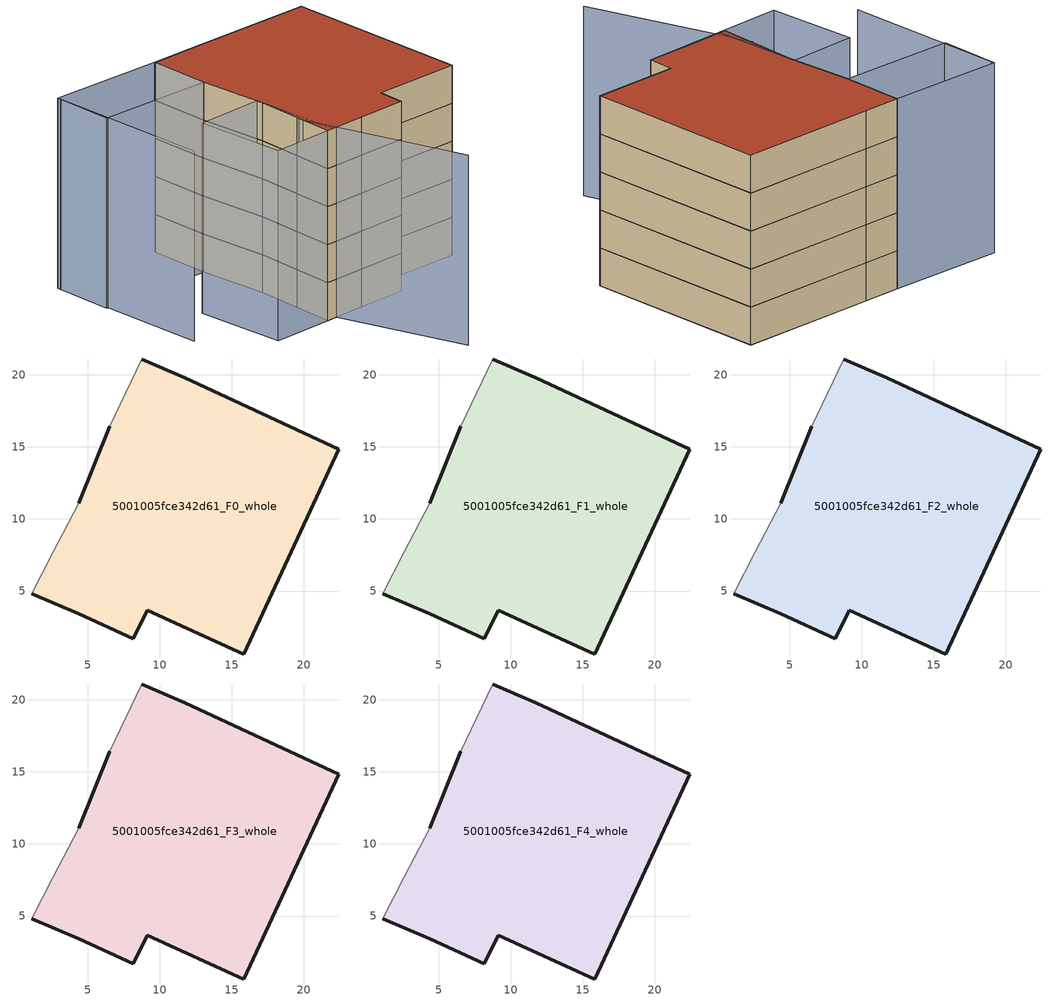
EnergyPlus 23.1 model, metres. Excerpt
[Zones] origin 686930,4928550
5001005fce342d61_F0_whole
 floor ground (EU_floor_Construction): 15.83,0.63 22.42,14.84 11.71,19.79 8.76,21.1 6.51,16.45 4.39,11.1 2.61,7.71 1.1,4.81 4.36,3.42 8.15,1.7 9.12,3.65 z0
 wall outside (EU_wall_Construction): 4.39,11.1 6.51,16.45 / 8.76,21.1 11.71,19.79 22.42,14.84 15.83,0.63 9.12,3.65 8.15,1.7 4.36,3.42 1.1,4.81 z0:3
 wall adiabatic (EU_wall_Construction): 6.51,16.45 8.76,21.1 / 1.1,4.81 2.61,7.71 4.39,11.1 z0:3
5001005fce342d61_F1_whole
 floor to 5001005fce342d61_F0_whole (EU_floor_Construction): 15.83,0.63 22.42,14.84 11.71,19.79 8.75,21.1 6.5,16.45 4.38,11.1 2.61,7.71 1.1,4.81 4.36,3.42 8.15,1.7 9.12,3.65 z3
 wall outside (EU_wall_Construction): 4.39,11.1 6.51,16.45 / 8.76,21.1 11.71,19.79 22.42,14.84 15.83,0.63 9.12,3.65 8.15,1.7 4.36,3.42 1.1,4.81 z3:6
 wall adiabatic (EU_wall_Construction): 6.51,16.45 8.76,21.1 / 1.1,4.81 2.61,7.71 4.39,11.1 z3:6
5001005fce342d61_F2_whole
 floor to 5001005fce342d61_F1_whole (EU_floor_Construction): 15.83,0.63 22.42,14.84 11.71,19.79 8.75,21.1 6.5,16.45 4.38,11.1 2.61,7.71 1.1,4.81 4.36,3.42 8.15,1.7 9.12,3.65 z6
 wall outside (EU_wall_Construction): 4.39,11.1 6.51,16.45 / 8.76,21.1 11.71,19.79 22.42,14.84 15.83,0.63 9.12,3.65 8.15,1.7 4.36,3.42 1.1,4.81 z6:9
 wall adiabatic (EU_wall_Construction): 6.51,16.45 8.76,21.1 / 1.1,4.81 2.61,7.71 4.39,11.1 z6:9
5001005fce342d61_F3_whole
 floor to 5001005fce342d61_F2_whole (EU_floor_Construction): 15.83,0.63 22.42,14.84 11.71,19.79 8.75,21.1 6.5,16.45 4.38,11.1 2.61,7.71 1.1,4.81 4.36,3.42 8.15,1.7 9.12,3.65 z9
 wall outside (EU_wall_Construction): 4.39,11.1 6.51,16.45 / 8.76,21.1 11.71,19.79 22.42,14.84 15.83,0.63 9.12,3.65 8.15,1.7 4.36,3.42 1.1,4.81 z9:12
 wall adiabatic (EU_wall_Construction): 6.51,16.45 8.76,21.1 / 1.1,4.81 2.61,7.71 4.39,11.1 z9:12
5001005fce342d61_F4_whole
 floor to 5001005fce342d61_F3_whole (EU_floor_Construction): 15.83,0.63 22.42,14.84 11.71,19.79 8.75,21.1 6.5,16.45 4.38,11.1 2.61,7.71 1.1,4.81 4.36,3.42 8.15,1.7 9.12,3.65 z12
 wall outside (EU_wall_Construction): 4.39,11.1 6.51,16.45 / 8.76,21.1 11.71,19.79 22.42,14.84 15.83,0.63 9.12,3.65 8.15,1.7 4.36,3.42 1.1,4.81 z12:15
 wall adiabatic (EU_wall_Construction): 6.51,16.45 8.76,21.1 / 1.1,4.81 2.61,7.71 4.39,11.1 z12:15
 roof outside (EU_roof_Construction): 22.42,14.84 15.83,0.63 9.12,3.65 8.15,1.7 4.36,3.42 1.1,4.81 2.61,7.71 4.39,11.1 6.51,16.45 8.76,21.1 11.71,19.79 z15
shading: 2.38,7.48 0.42,-6.4 / -0.19,25.08 -5.94,12.55 / 1.62,4.59 -3.71,6.85 / -3.71,6.85 -0.74,13.86 / -0.74,13.86 4.59,11.59 / 4.59,11.59 1.62,4.59 / 8.75,21.1 6.5,16.45 / 6.5,16.45 -2.31,20.72 / -2.31,20.72 -0.06,25.37 / -0.06,25.37 8.75,21.1 z0:15
[Building]
EU S2 Campaign: North Axis=0; Terrain=City; Solar Distribution=FullExterior
[Site:Location]
Bologna: Latitude=44.5; Longitude=11.25; Time Zone=1; Elevation=37
[SizingPeriod:WeatherFileDays]
AnnualSizingPeriod: Begin Month=1; Begin Day of Month=1; End Month=12; End Day of Month=31; Day of Week for Start Day=Monday; Use Weather File Daylight Saving Period=No; Use Weather File Rain and Snow Indicators=No
[MATERIAL]
EU_InternalMass_Material: Roughness=MediumRough; Thickness=0.1; Conductivity=1; Density=1800; Specific Heat=900; Thermal Absorptance=0.9; Solar Absorptance=0.7; Visible Absorptance=0.7
[MATERIAL:NOMASS] Roughness=MediumRough; Thermal Absorptance=0.9; Solar Absorptance=0.7; Visible Absorptance=0.7
Name | Thermal Resistance
EU_wall_NoMass | 0.905828
EU_roof_NoMass | 0.37593
EU_floor_NoMass | 0.67114
[CONSTRUCTION]
EU_wall_Construction: EU_wall_NoMass
EU_roof_Construction: EU_roof_NoMass
EU_floor_Construction: EU_floor_NoMass
EU_InternalMass_Construction: EU_InternalMass_Material
[ZONE] Type=1; Multiplier=1; Ceiling Height=autocalculate; Floor Area=autocalculate; Part of Total Floor Area=Yes
Name | Volume
5001005fce342d61_F0_whole | 757.096
5001005fce342d61_F1_whole; 5001005fce342d61_F2_whole; 5001005fce342d61_F3_whole; 5001005fce342d61_F4_whole | 757.094
[INTERNALMASS] Construction=EU_InternalMass_Construction; Surface Area=252.365
Name | Zone or ZoneList
5001005fce342d61_F0_whole_EU_InternalMass | 5001005fce342d61_F0_whole
5001005fce342d61_F1_whole_EU_InternalMass | 5001005fce342d61_F1_whole
5001005fce342d61_F2_whole_EU_InternalMass | 5001005fce342d61_F2_whole
5001005fce342d61_F3_whole_EU_InternalMass | 5001005fce342d61_F3_whole
5001005fce342d61_F4_whole_EU_InternalMass | 5001005fce342d61_F4_whole
[OTHEREQUIPMENT] Fuel Type=Electricity; Design Level Calculation Method=Watts/Area; Power per Zone Floor Area=1; Fraction Latent=0; Fraction Radiant=0; Fraction Lost=0; Carbon Dioxide Generation Rate=0; EndUse Subcategory=EU_Step8_InternalGains
Name | Zone or ZoneList or Space or SpaceList | Schedule
EU_Step8_InternalGain_5001005fce342d61_F0_whole_f000 | 5001005fce342d61_F0_whole | EU_Step8_GainSchedule_5001005fce342d61_F0_whole_f000
EU_Step8_InternalGain_5001005fce342d61_F1_whole_f000 | 5001005fce342d61_F1_whole | EU_Step8_GainSchedule_5001005fce342d61_F1_whole_f000
EU_Step8_InternalGain_5001005fce342d61_F2_whole_f000 | 5001005fce342d61_F2_whole | EU_Step8_GainSchedule_5001005fce342d61_F2_whole_f000
EU_Step8_InternalGain_5001005fce342d61_F3_whole_f000 | 5001005fce342d61_F3_whole | EU_Step8_GainSchedule_5001005fce342d61_F3_whole_f000
EU_Step8_InternalGain_5001005fce342d61_F4_whole_f000 | 5001005fce342d61_F4_whole | EU_Step8_GainSchedule_5001005fce342d61_F4_whole_f000
[ZONEVENTILATION:DESIGNFLOWRATE] Schedule=EU_AlwaysOn; Design Flow Rate Calculation Method=AirChanges/Hour; Air Changes per Hour=0.73129; Ventilation Type=Natural; Fan Pressure Rise=0; Fan Total Efficiency=1; Constant Term Coefficient=1; Temperature Term Coefficient=0; Velocity Term Coefficient=0; Velocity Squared Term Coefficient=0; Minimum Indoor Temperature=-100; Maximum Indoor Temperature=100; Delta Temperature=-100; Minimum Outdoor Temperature=-100; Maximum Outdoor Temperature=100; Maximum Wind Speed=40
Name | Zone or ZoneList or Space or SpaceList
EU_ConstantAir_5001005fce342d61_F0_whole | 5001005fce342d61_F0_whole
EU_ConstantAir_5001005fce342d61_F1_whole | 5001005fce342d61_F1_whole
EU_ConstantAir_5001005fce342d61_F2_whole | 5001005fce342d61_F2_whole
EU_ConstantAir_5001005fce342d61_F3_whole | 5001005fce342d61_F3_whole
EU_ConstantAir_5001005fce342d61_F4_whole | 5001005fce342d61_F4_whole
[HVACTEMPLATE:THERMOSTAT] Constant Heating Setpoint=20; Constant Cooling Setpoint=50
EU_HeatOnly_5001005fce342d61_F0_whole; EU_HeatOnly_5001005fce342d61_F1_whole; EU_HeatOnly_5001005fce342d61_F2_whole; EU_HeatOnly_5001005fce342d61_F3_whole; EU_HeatOnly_5001005fce342d61_F4_whole
[HVACTEMPLATE:ZONE:IDEALLOADSAIRSYSTEM] System Availability Schedule=EU_AlwaysOn; Maximum Heating Supply Air Temperature=50; Minimum Cooling Supply Air Temperature=13; Maximum Heating Supply Air Humidity Ratio=0.0156; Minimum Cooling Supply Air Humidity Ratio=0.0077; Heating Limit=NoLimit; Cooling Limit=NoLimit; Heating Availability Schedule=EU_AlwaysOn; Cooling Availability Schedule=EU_CoolingOff; Dehumidification Control Type=ConstantSensibleHeatRatio; Cooling Sensible Heat Ratio=0.7; Dehumidification Setpoint=60; Humidification Control Type=None; Humidification Setpoint=30; Outdoor Air Method=None; Outdoor Air Flow Rate per Person=0.00944; Outdoor Air Flow Rate per Zone Floor Area=0; Outdoor Air Flow Rate per Zone=0; Demand Controlled Ventilation Type=None; Outdoor Air Economizer Type=NoEconomizer; Heat Recovery Type=None; Sensible Heat Recovery Effectiveness=0.7; Latent Heat Recovery Effectiveness=0.65
Name | Template Thermostat
5001005fce342d61_F0_whole | EU_HeatOnly_5001005fce342d61_F0_whole
5001005fce342d61_F1_whole | EU_HeatOnly_5001005fce342d61_F1_whole
5001005fce342d61_F2_whole | EU_HeatOnly_5001005fce342d61_F2_whole
5001005fce342d61_F3_whole | EU_HeatOnly_5001005fce342d61_F3_whole
5001005fce342d61_F4_whole | EU_HeatOnly_5001005fce342d61_F4_whole
[SIZING:ZONE] Zone Cooling Design Supply Air Temperature Input Method=SupplyAirTemperature; Zone Cooling Design Supply Air Temperature=13; Zone Heating Design Supply Air Temperature Input Method=SupplyAirTemperature; Zone Heating Design Supply Air Temperature=50; Zone Cooling Design Supply Air Humidity Ratio=0.008; Zone Heating Design Supply Air Humidity Ratio=0.008; Cooling Design Air Flow Method=DesignDay; Cooling Design Air Flow Rate=0; Cooling Minimum Air Flow per Zone Floor Area=0.000762; Cooling Minimum Air Flow=0; Cooling Minimum Air Flow Fraction=0.2; Heating Design Air Flow Method=DesignDay; Heating Design Air Flow Rate=0; Heating Maximum Air Flow per Zone Floor Area=0.002032; Heating Maximum Air Flow=0.141576; Heating Maximum Air Flow Fraction=0.3; Account for Dedicated Outdoor Air System=No; Dedicated Outdoor Air System Control Strategy=NeutralSupplyAir; Dedicated Outdoor Air Low Setpoint Temperature for Design=autosize; Dedicated Outdoor Air High Setpoint Temperature for Design=autosize; Zone Load Sizing Method=Sensible Load Only No Latent Load; Zone Latent Cooling Design Supply Air Humidity Ratio Input Method=HumidityRatioDifference; Zone Cooling Design Supply Air Humidity Ratio Difference=0.005; Zone Latent Heating Design Supply Air Humidity Ratio Input Method=HumidityRatioDifference; Zone Humidification Design Supply Air Humidity Ratio Difference=0.005
5001005fce342d61_F0_whole; 5001005fce342d61_F1_whole; 5001005fce342d61_F2_whole; 5001005fce342d61_F3_whole; 5001005fce342d61_F4_whole
[SCHEDULE:CONSTANT]
Name | Hourly Value
EU_AlwaysOn | 1
EU_CoolingOff | 0
[SCHEDULE:FILE] Column Number=1; Rows to Skip at Top=0; Number of Hours of Data=8760; Column Separator=Comma; Interpolate to Timestep=No; Minutes per Item=60; Adjust Schedule for Daylight Savings=Yes
Name | File
EU_Step8_GainSchedule_5001005fce342d61_F0_whole_f000 | ../../schedules/5001005fce342d61/5001005fce342d61_F0_whole_f000_gain.csv
EU_Step8_GainSchedule_5001005fce342d61_F1_whole_f000 | ../../schedules/5001005fce342d61/5001005fce342d61_F1_whole_f000_gain.csv
EU_Step8_GainSchedule_5001005fce342d61_F2_whole_f000 | ../../schedules/5001005fce342d61/5001005fce342d61_F2_whole_f000_gain.csv
EU_Step8_GainSchedule_5001005fce342d61_F3_whole_f000 | ../../schedules/5001005fce342d61/5001005fce342d61_F3_whole_f000_gain.csv
EU_Step8_GainSchedule_5001005fce342d61_F4_whole_f000 | ../../schedules/5001005fce342d61/5001005fce342d61_F4_whole_f000_gain.csv
